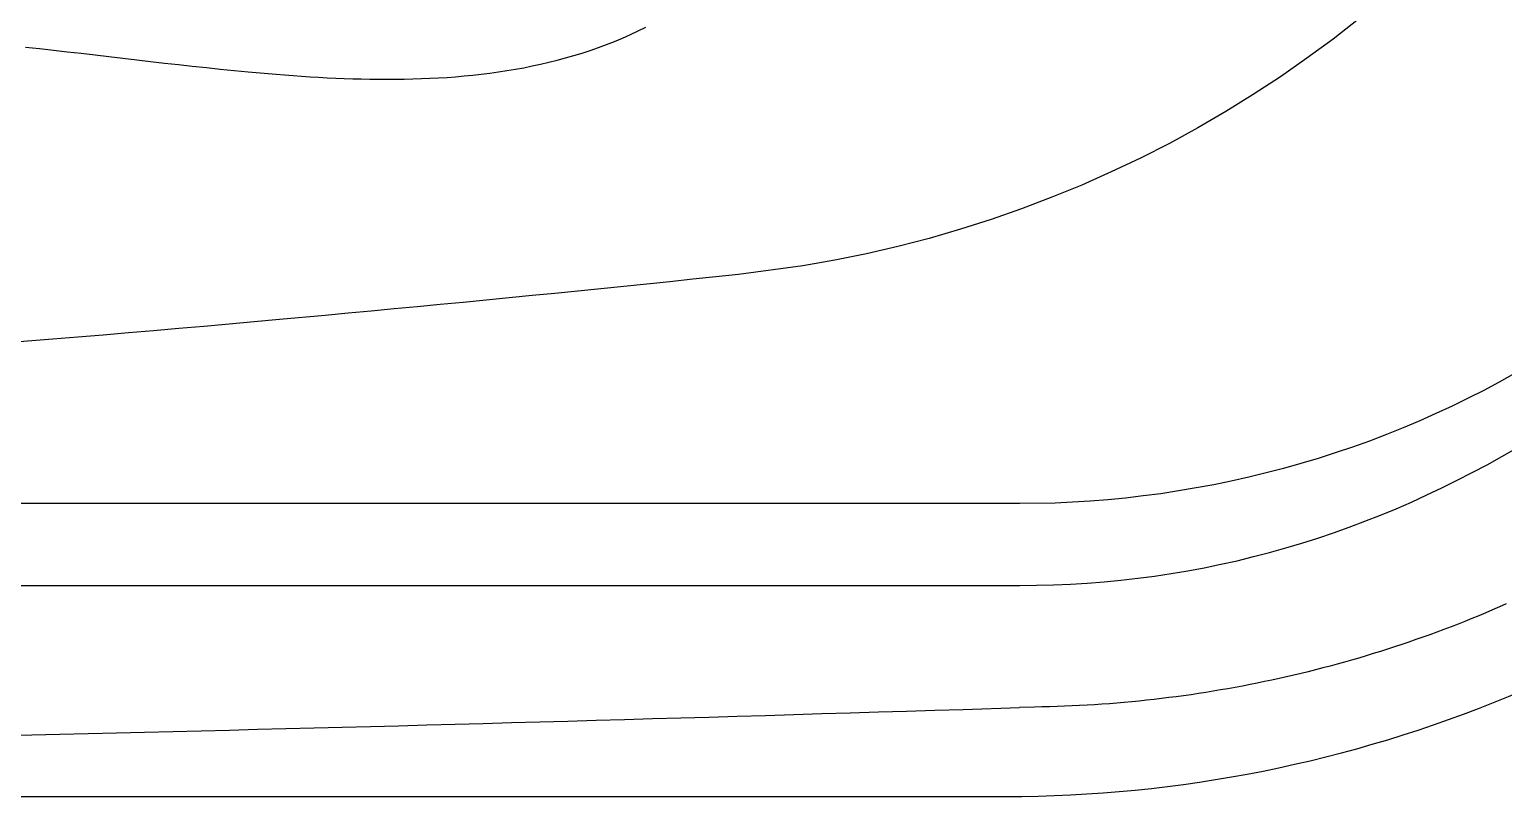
# Model space of a CAD drawing. Extents: x 527 to 614, y 487 to 635.
# Drawn here: x 592.73 to 606.18, y 505.03 to 512.03 of the extents above; entities that cross this region are included whole.
import ezdxf

# ---------------------------------------------------------------- set-up
doc = ezdxf.new("R2010")
doc.units = 0
doc.header["$MEASUREMENT"] = 0
doc.layers.add('1', color=4, linetype='Continuous')
doc.layers.add('SPA', color=2, linetype='Continuous')

# ---------------------------------------------------------------- blocks, each defined once
blk = doc.blocks.new('2010VANGUARD')
at = {"layer": '1', "color": 3, "linetype": 'Continuous'}
blk.add_line((50.534, 1.928), (74.868, 1.928), dxfattribs=at)
at = {"layer": '1', "color": 4}
blk.add_lwpolyline([(86.737, 74.737, 0.414214), (74.737, 86.737), (12, 86.737, 0.414214), (0, 74.737), (0, 12, 0.414214), (12, 0), (74.737, 0, 0.414214), (86.737, 12)], format="xyb", close=True, dxfattribs=at)
at = {"layer": '1', "color": 3, "linetype": 'Continuous'}
for points in [[(79.31, 1.759), (79.248, 1.731), (79.185, 1.704), (79.122, 1.678), (79.059, 1.651), (78.996, 1.625), (78.932, 1.6), (78.869, 1.575), (78.805, 1.55), (78.741, 1.526), (78.677, 1.502), (78.613, 1.478), (78.549, 1.455), (78.484, 1.433), (78.42, 1.41), (78.355, 1.388), (78.29, 1.367), (78.225, 1.346), (78.16, 1.325), (78.095, 1.305), (78.029, 1.285), (77.964, 1.265), (77.898, 1.246), (77.833, 1.227), (77.767, 1.209), (77.701, 1.191), (77.635, 1.174), (77.569, 1.157), (77.502, 1.14), (77.436, 1.124), (77.37, 1.108), (77.303, 1.093), (77.237, 1.078), (77.17, 1.063), (77.103, 1.049), (77.036, 1.035), (76.97, 1.022), (76.903, 1.009), (76.835, 0.996), (76.768, 0.984), (76.701, 0.973), (76.634, 0.961), (76.567, 0.95), (76.499, 0.94), (76.432, 0.93), (76.364, 0.92), (76.297, 0.911), (76.229, 0.903), (76.161, 0.894), (76.094, 0.886), (76.026, 0.879), (75.958, 0.872), (75.89, 0.865), (75.822, 0.859), (75.754, 0.853), (75.686, 0.847), (75.618, 0.842), (75.55, 0.838), (75.482, 0.834), (75.414, 0.83), (75.345, 0.827), (75.277, 0.824), (75.209, 0.822), (75.14, 0.819), (75.071, 0.818), (75.002, 0.816), (74.865, 0.813)], [(74.868, 1.928), (75.022, 1.929), (75.176, 1.933), (75.33, 1.939), (75.484, 1.949), (75.638, 1.961), (75.791, 1.976), (75.945, 1.993), (76.097, 2.013), (76.25, 2.036), (76.402, 2.062), (76.553, 2.09), (76.703, 2.121), (76.853, 2.154), (77.002, 2.191), (77.149, 2.229), (77.296, 2.27), (77.443, 2.314), (77.588, 2.36), (77.733, 2.409), (77.876, 2.46), (78.019, 2.514), (78.161, 2.57), (78.303, 2.629), (78.443, 2.69), (78.583, 2.754), (78.722, 2.82), (78.86, 2.888), (78.997, 2.958), (79.134, 3.031), (79.269, 3.106), (79.403, 3.183)], [(79.385, 3.863), (79.246, 3.785), (79.104, 3.71), (78.961, 3.637), (78.816, 3.566), (78.668, 3.498), (78.519, 3.432), (78.368, 3.368), (78.215, 3.306), (78.061, 3.247), (77.905, 3.191), (77.749, 3.138), (77.592, 3.088), (77.435, 3.041), (77.276, 2.997), (77.118, 2.955), (76.959, 2.917), (76.799, 2.881), (76.639, 2.848), (76.478, 2.818), (76.318, 2.791), (76.156, 2.766), (75.995, 2.745), (75.834, 2.726), (75.672, 2.71), (75.511, 2.697), (75.35, 2.687), (75.19, 2.68), (74.87, 2.676)], [(68.079, 6.597), (68.156, 6.591), (68.234, 6.585), (68.312, 6.58), (68.389, 6.575), (68.467, 6.57), (68.545, 6.566), (68.623, 6.562), (68.701, 6.559), (68.779, 6.556), (68.857, 6.554), (68.935, 6.553), (69.013, 6.552), (69.092, 6.552), (69.17, 6.552), (69.248, 6.553), (69.326, 6.555), (69.405, 6.557), (69.483, 6.56), (69.561, 6.564), (69.64, 6.569), (69.718, 6.575), (69.796, 6.582), (69.874, 6.589), (69.952, 6.598), (70.03, 6.608), (70.108, 6.618), (70.185, 6.63), (70.263, 6.643), (70.34, 6.657), (70.417, 6.673), (70.494, 6.689), (70.57, 6.707), (70.646, 6.726), (70.722, 6.746), (70.797, 6.768), (70.872, 6.791), (70.947, 6.815), (71.021, 6.841), (71.095, 6.868), (71.168, 6.897), (71.241, 6.928), (71.313, 6.959), (71.385, 6.993), (71.455, 7.028)], [(65.792, 6.844), (65.919, 6.831), (66.046, 6.818), (66.173, 6.803), (66.299, 6.789), (66.426, 6.774), (66.553, 6.76), (66.68, 6.745), (66.807, 6.73), (66.933, 6.715), (67.06, 6.7), (67.187, 6.686), (67.314, 6.672), (67.442, 6.658), (67.569, 6.645), (67.696, 6.632), (67.823, 6.619), (68.079, 6.597)], [(74.87, 2.676), (74.066, 2.676), (73.263, 2.676), (72.459, 2.676), (71.656, 2.676), (70.852, 2.676), (70.049, 2.676), (69.246, 2.676), (68.442, 2.676), (67.639, 2.676), (66.835, 2.676), (66.032, 2.676), (65.228, 2.676)], [(65.59, 0.558), (65.848, 0.564), (66.106, 0.57), (66.363, 0.576), (66.621, 0.582), (66.879, 0.588), (67.136, 0.595), (67.394, 0.601), (67.652, 0.607), (67.909, 0.614), (68.167, 0.62), (68.425, 0.627), (68.682, 0.633), (68.94, 0.64), (69.197, 0.647), (69.455, 0.654), (69.713, 0.661), (69.97, 0.668), (70.228, 0.675), (70.486, 0.682), (70.743, 0.689), (71.001, 0.696), (71.259, 0.704), (71.516, 0.711), (71.774, 0.718), (72.031, 0.726), (72.289, 0.734), (72.547, 0.741), (72.804, 0.749), (73.062, 0.757), (73.32, 0.764), (73.577, 0.772), (73.835, 0.78), (74.092, 0.788), (74.35, 0.796), (74.865, 0.813)]]:
    blk.add_lwpolyline(points, dxfattribs=at)
at = {"layer": 'SPA'}
for points in [[(77.962, 7.101), (77.729, 6.919), (77.49, 6.743), (77.248, 6.574), (77, 6.411), (76.749, 6.256), (76.493, 6.108), (76.234, 5.966), (75.971, 5.832), (75.704, 5.705), (75.434, 5.585), (75.161, 5.473), (74.885, 5.368), (74.607, 5.271), (74.326, 5.181), (74.042, 5.098), (73.756, 5.024), (73.469, 4.957), (73.179, 4.898), (72.888, 4.847), (72.301, 4.768)], [(72.301, 4.768), (72.092, 4.746), (71.882, 4.724), (71.673, 4.702), (71.464, 4.68), (71.254, 4.659), (71.045, 4.638), (70.835, 4.617), (70.625, 4.596), (70.416, 4.575), (70.206, 4.554), (69.997, 4.533), (69.787, 4.513), (69.577, 4.493), (69.368, 4.473), (69.158, 4.453), (68.948, 4.433), (68.738, 4.414), (68.528, 4.394), (68.109, 4.356)], [(68.109, 4.356), (67.879, 4.335), (67.649, 4.315), (67.42, 4.294), (67.19, 4.274), (66.96, 4.254), (66.73, 4.235), (66.5, 4.215), (66.27, 4.196), (66.04, 4.177), (65.81, 4.158), (65.581, 4.139), (65.351, 4.12), (65.121, 4.102), (64.891, 4.084), (64.661, 4.066), (64.431, 4.048), (64.201, 4.03), (63.971, 4.013), (63.51, 3.979)]]:
    blk.add_lwpolyline(points, dxfattribs=at)

msp = doc.modelspace()

# ---------------------------------------------------------------- block references
at = {"layer": '1'}
msp.add_blockref('2010VANGUARD', (526.9, 505.027), dxfattribs=at)

doc.saveas('drawing.dxf')
